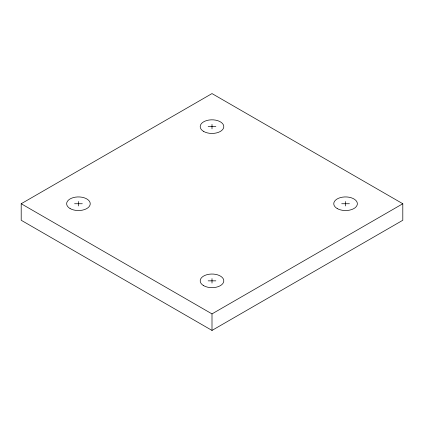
<?xml version="1.0" encoding="UTF-8"?>
<svg xmlns="http://www.w3.org/2000/svg" width="424" height="424" viewBox="0 0 424 424"><rect width="100%" height="100%" fill="white"/><g stroke="black" fill="none" stroke-linecap="round" stroke-linejoin="round"><path stroke-width="0.64" d="M21.2 203.737L212 93.582L402.8 203.737L402.8 220.263L212 330.418L21.2 220.263L21.2 203.737L212 313.898L402.8 203.737M208.147 126.628L215.853 126.628M74.587 203.737L82.293 203.737M341.707 203.737L349.413 203.737M208.147 280.847L215.853 280.847M345.56 201.511L345.56 205.963M212 124.402L212 128.854M212 278.626L212 283.073M212 313.898L212 330.418M78.44 201.511L78.44 205.963M203.653 285.67A11.803 6.816 0 0 0 223.4 282.612A11.803 6.816 0 0 0 208.947 274.264A11.803 6.816 0 0 0 203.653 285.67M70.093 208.555A11.803 6.816 0 0 0 89.84 205.502A11.803 6.816 0 0 0 75.387 197.155A11.803 6.816 0 0 0 70.093 208.555M337.213 208.555A11.803 6.816 0 0 0 356.96 205.502A11.803 6.816 0 0 0 342.507 197.155A11.803 6.816 0 0 0 337.213 208.555M203.653 131.445A11.803 6.816 0 0 0 223.4 128.393A11.803 6.816 0 0 0 208.947 120.045A11.803 6.816 0 0 0 203.653 131.445"/></g></svg>
